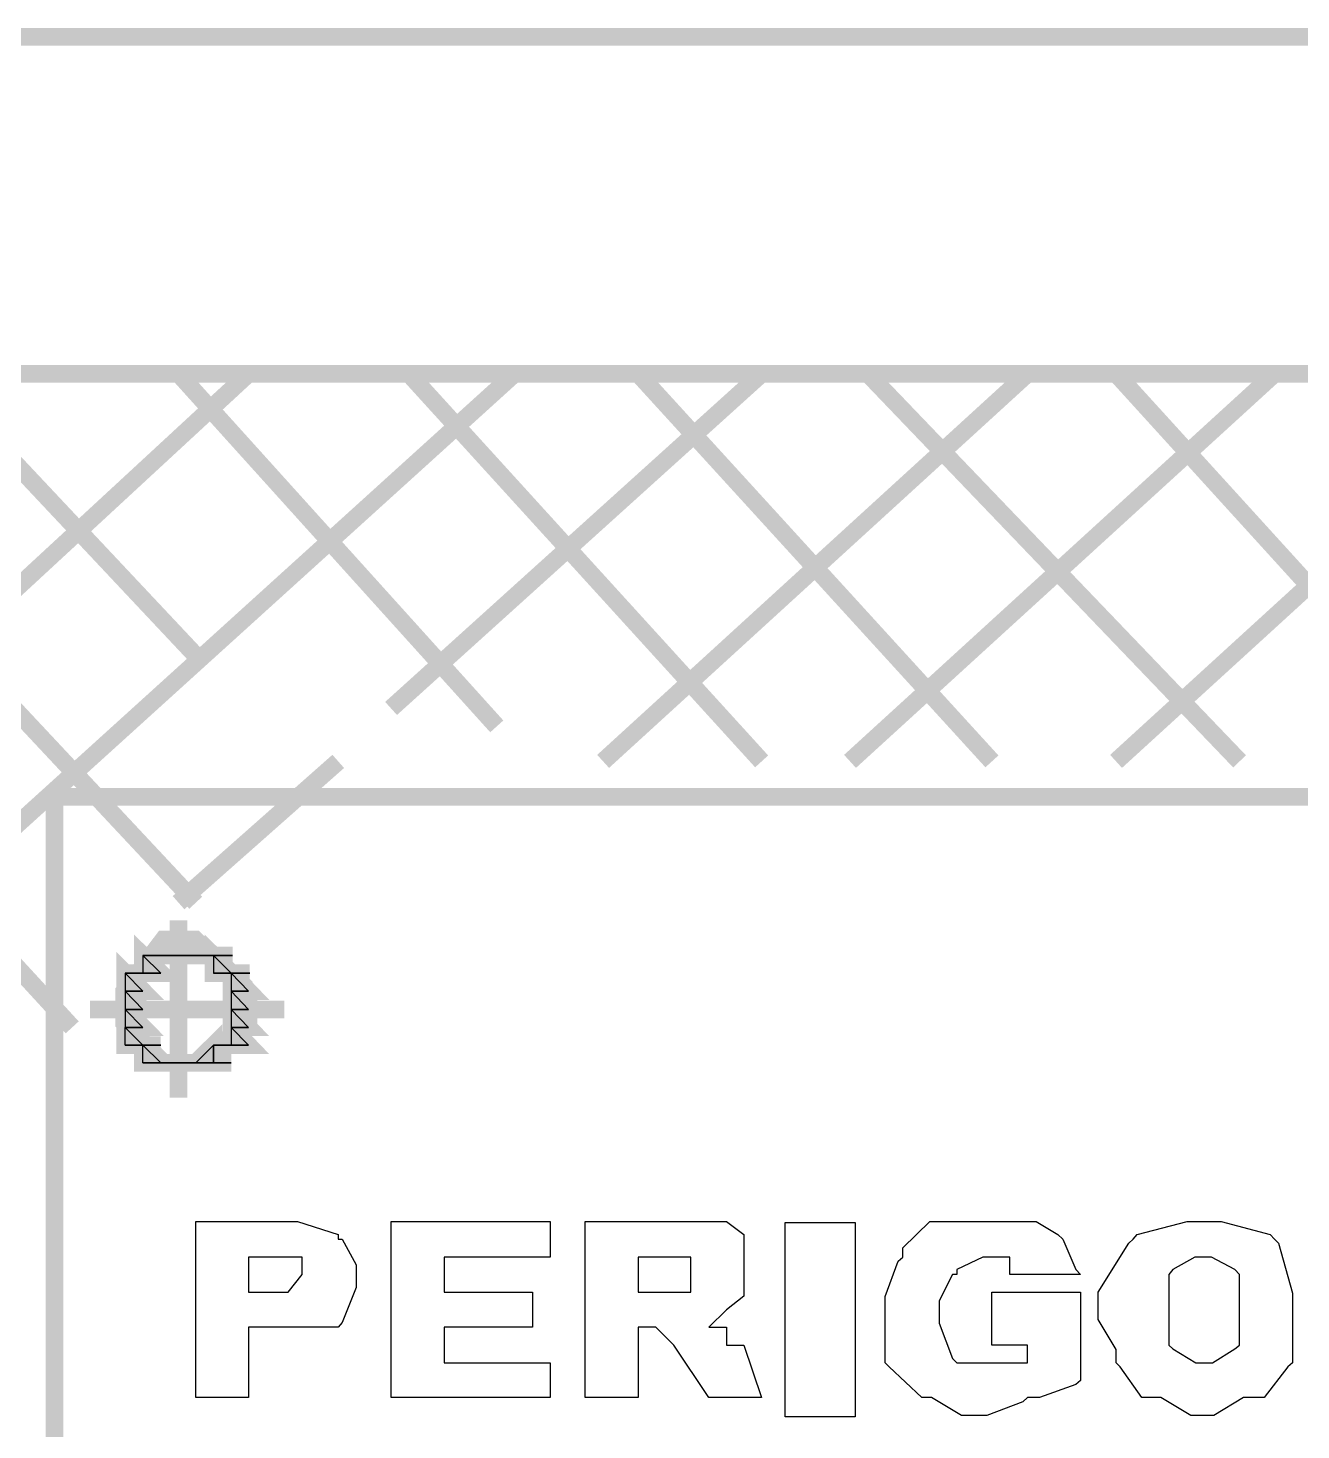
# Model space of a CAD drawing. Header units: metres. Extents: x -593 to 248, y 430 to 1024.
# Drawn here: x -262.966 to -259.913, y 609.388 to 612.751 of the extents above; entities that cross this region are included whole.
import ezdxf

# ---------------------------------------------------------------- set-up
doc = ezdxf.new("R2010")
doc.units = ezdxf.units.M
doc.header["$MEASUREMENT"] = 0
doc.layers.add('C00-00-00-BLACK', color=7, linetype='Continuous')
doc.layers.add('CFF-00-00', color=1, linetype='Continuous')

msp = doc.modelspace()

# ---------------------------------------------------------------- linework, layer by layer
at = {"layer": 'C00-00-00-BLACK', "const_width": 0.0423}
for points in [[(-251.1552, 612.7297), (-267.7784, 612.7297)], [(-251.9585, 611.9217), (-266.9737, 611.9217)], [(-265.8286, 608.7867), (-262.4374, 611.9217)], [(-265.4896, 608.5767), (-261.7992, 611.9217)], [(-262.8604, 610.3537), (-264.3018, 611.9217)], [(-262.564, 610.6527), (-263.7518, 611.9217)], [(-262.564, 611.2457), (-263.1994, 611.9217)], [(-261.8419, 611.0757), (-262.6053, 611.9217)], [(-262.0955, 611.1187), (-261.2065, 611.9217)], [(-261.2065, 610.9917), (-262.0529, 611.9217)], [(-261.5868, 610.9917), (-260.5687, 611.9217)], [(-260.6541, 610.9917), (-261.5029, 611.9217)], [(-260.9945, 610.9917), (-259.976, 611.9217)], [(-260.06, 610.9917), (-260.9518, 611.9217)], [(-260.3563, 610.9917), (-259.3379, 611.9217)], [(-259.5104, 610.9917), (-260.3563, 611.9217)], [(-262.6053, 610.6527), (-262.2222, 610.9917)], [(-262.6053, 610.6107), (-262.6053, 610.1847)], [(-262.8177, 610.3967), (-262.3517, 610.3967)]]:
    msp.add_lwpolyline(points, dxfattribs=at)
for points in [[(-262.903, 605.5657), (-255.693, 605.5657), (-255.693, 610.9067), (-262.903, 610.9067), (-262.903, 605.5657)], [(-262.4374, 610.3967), (-262.4374, 610.4397), (-262.5654, 610.5647), (-262.6081, 610.5647), (-262.6413, 610.5647), (-262.7362, 610.4397), (-262.7362, 610.3967), (-262.7362, 610.3647), (-262.6413, 610.2687), (-262.6081, 610.2687), (-262.5654, 610.2687), (-262.4374, 610.3647), (-262.4374, 610.3967)], [(-262.4374, 610.3967), (-262.4374, 610.4397), (-262.5654, 610.5647), (-262.6081, 610.5647), (-262.6413, 610.5647), (-262.7362, 610.4397), (-262.7362, 610.3967), (-262.7362, 610.3647), (-262.6413, 610.2687), (-262.6081, 610.2687), (-262.5654, 610.2687), (-262.4374, 610.3647), (-262.4374, 610.3967)], [(-262.6907, 610.5257), (-262.6907, 610.4837), (-262.648, 610.4837), (-262.6907, 610.5257)], [(-262.6907, 610.4837), (-262.648, 610.4837), (-262.6907, 610.5257), (-262.6907, 610.4837)], [(-262.648, 610.5257), (-262.6907, 610.5257), (-262.648, 610.5257), (-262.648, 610.5257)], [(-262.6907, 610.5257), (-262.648, 610.5257), (-262.6053, 610.5257), (-262.6907, 610.5257)], [(-262.648, 610.5257), (-262.6053, 610.5257), (-262.6907, 610.5257), (-262.648, 610.5257)], [(-262.6907, 610.5257), (-262.6907, 610.5257)], [(-262.6907, 610.5257), (-262.648, 610.5257), (-262.6053, 610.5257), (-262.6907, 610.5257)], [(-262.6907, 610.5257), (-262.648, 610.5257), (-262.648, 610.5257), (-262.6907, 610.5257)], [(-262.6907, 610.5257), (-262.648, 610.5257), (-262.648, 610.5257), (-262.6907, 610.5257)], [(-262.6081, 610.5257), (-262.564, 610.5257), (-262.6508, 610.5257), (-262.6081, 610.5257)], [(-262.564, 610.5257), (-262.6508, 610.5257), (-262.564, 610.5257)], [(-262.6508, 610.5257), (-262.564, 610.5257), (-262.5213, 610.5257), (-262.6508, 610.5257)], [(-262.648, 610.5257), (-262.6053, 610.5257), (-262.5612, 610.5257), (-262.648, 610.5257)], [(-262.6053, 610.5257), (-262.5612, 610.5257), (-262.648, 610.5257), (-262.6053, 610.5257)], [(-262.6053, 610.5257), (-262.648, 610.5257), (-262.6053, 610.5257)], [(-262.648, 610.5257), (-262.6053, 610.5257), (-262.5612, 610.5257), (-262.648, 610.5257)], [(-262.648, 610.5257), (-262.648, 610.5257)], [(-262.648, 610.5257), (-262.6053, 610.5257), (-262.564, 610.5257), (-262.648, 610.5257)], [(-262.648, 610.5257), (-262.6053, 610.5257), (-262.6053, 610.5257), (-262.648, 610.5257)], [(-262.564, 610.5257), (-262.6081, 610.5257), (-262.564, 610.5257)], [(-262.6053, 610.5257), (-262.6053, 610.5257)], [(-262.6053, 610.5257), (-262.5612, 610.5257), (-262.5185, 610.5257), (-262.6053, 610.5257)], [(-262.5612, 610.5257), (-262.5185, 610.5257), (-262.6053, 610.5257), (-262.5612, 610.5257)], [(-262.564, 610.5257), (-262.5213, 610.5257), (-262.5213, 610.5257), (-262.564, 610.5257)], [(-262.564, 610.5257), (-262.5213, 610.5257), (-262.5213, 610.5257), (-262.564, 610.5257)], [(-262.564, 610.5257), (-262.5185, 610.5257), (-262.4758, 610.5257), (-262.564, 610.5257)], [(-262.5185, 610.5257), (-262.4758, 610.5257), (-262.564, 610.5257), (-262.5185, 610.5257)], [(-262.564, 610.5257), (-262.5185, 610.5257), (-262.4758, 610.5257), (-262.564, 610.5257)], [(-262.5185, 610.5257), (-262.4758, 610.5257), (-262.564, 610.5257), (-262.5185, 610.5257)], [(-262.5213, 610.5257), (-262.5213, 610.4837), (-262.4787, 610.4837), (-262.5213, 610.5257)], [(-262.5213, 610.4837), (-262.4787, 610.4837), (-262.5213, 610.5257), (-262.5213, 610.4837)], [(-262.5213, 610.5257), (-262.4787, 610.5257), (-262.4787, 610.5257), (-262.5213, 610.5257)], [(-262.5213, 610.5257), (-262.4787, 610.5257), (-262.4787, 610.5257), (-262.5213, 610.5257)], [(-262.7334, 610.4837), (-262.7334, 610.4407), (-262.6907, 610.4407), (-262.7334, 610.4837)], [(-262.7334, 610.4407), (-262.6907, 610.4407), (-262.7334, 610.4837), (-262.7334, 610.4407)], [(-262.4787, 610.4837), (-262.4787, 610.4407), (-262.4374, 610.4407), (-262.4787, 610.4837)], [(-262.4787, 610.4407), (-262.4374, 610.4407), (-262.4787, 610.4837), (-262.4787, 610.4407)], [(-262.6907, 610.4837), (-262.7334, 610.4837), (-262.6907, 610.4837), (-262.6907, 610.4837)], [(-262.7334, 610.4837), (-262.7334, 610.4837)], [(-262.7334, 610.4837), (-262.6907, 610.4837), (-262.648, 610.4837), (-262.7334, 610.4837)], [(-262.7334, 610.4837), (-262.6907, 610.4837), (-262.6907, 610.4837), (-262.7334, 610.4837)], [(-262.7334, 610.4837), (-262.6907, 610.4837), (-262.6907, 610.4837), (-262.7334, 610.4837)], [(-262.7334, 610.4407), (-262.7334, 610.3967), (-262.6907, 610.3967), (-262.7334, 610.4407)], [(-262.7334, 610.3967), (-262.6907, 610.3967), (-262.7334, 610.4407), (-262.7334, 610.3967)], [(-262.6907, 610.4837), (-262.6907, 610.4837)], [(-262.5213, 610.4837), (-262.4758, 610.4837), (-262.4346, 610.4837), (-262.5213, 610.4837)], [(-262.4758, 610.4837), (-262.4346, 610.4837), (-262.5213, 610.4837), (-262.4758, 610.4837)], [(-262.5213, 610.4837), (-262.4758, 610.4837), (-262.4346, 610.4837), (-262.5213, 610.4837)], [(-262.4758, 610.4837), (-262.4346, 610.4837), (-262.5213, 610.4837), (-262.4758, 610.4837)], [(-262.4787, 610.4837), (-262.4374, 610.4837), (-262.4374, 610.4837), (-262.4787, 610.4837)], [(-262.4787, 610.4837), (-262.4374, 610.4837), (-262.4374, 610.4837), (-262.4787, 610.4837)], [(-262.4787, 610.4407), (-262.4787, 610.3967), (-262.4374, 610.3967), (-262.4787, 610.4407)], [(-262.4787, 610.3967), (-262.4374, 610.3967), (-262.4787, 610.4407), (-262.4787, 610.3967)], [(-262.7334, 610.4407), (-262.6907, 610.4407), (-262.6907, 610.4407), (-262.7334, 610.4407)], [(-262.7334, 610.4407), (-262.6907, 610.4407), (-262.6907, 610.4407), (-262.7334, 610.4407)], [(-262.7334, 610.4407), (-262.6907, 610.4407), (-262.6907, 610.4407), (-262.7334, 610.4407)], [(-262.7334, 610.4407), (-262.6907, 610.4407), (-262.6907, 610.4407), (-262.7334, 610.4407)], [(-262.7334, 610.4407), (-262.6907, 610.4407), (-262.6907, 610.4407), (-262.7334, 610.4407)], [(-262.7334, 610.4407), (-262.6907, 610.4407), (-262.6907, 610.4407), (-262.7334, 610.4407)], [(-262.7334, 610.3967), (-262.7334, 610.3537), (-262.6907, 610.3537), (-262.7334, 610.3967)], [(-262.7334, 610.3537), (-262.6907, 610.3537), (-262.7334, 610.3967), (-262.7334, 610.3537)], [(-262.4787, 610.4407), (-262.4374, 610.4407), (-262.4374, 610.4407), (-262.4787, 610.4407)], [(-262.4787, 610.4407), (-262.4374, 610.4407), (-262.4374, 610.4407), (-262.4787, 610.4407)], [(-262.4787, 610.4407), (-262.4374, 610.4407), (-262.4374, 610.4407), (-262.4787, 610.4407)], [(-262.4787, 610.4407), (-262.4374, 610.4407), (-262.4374, 610.4407), (-262.4787, 610.4407)], [(-262.4787, 610.4407), (-262.4374, 610.4407), (-262.4374, 610.4407), (-262.4787, 610.4407)], [(-262.4787, 610.4407), (-262.4374, 610.4407), (-262.4374, 610.4407), (-262.4787, 610.4407)], [(-262.4787, 610.3967), (-262.4787, 610.3537), (-262.4374, 610.3537), (-262.4787, 610.3967)], [(-262.4787, 610.3537), (-262.4374, 610.3537), (-262.4787, 610.3967), (-262.4787, 610.3537)], [(-262.7334, 610.3967), (-262.6907, 610.3967), (-262.6907, 610.3967), (-262.7334, 610.3967)], [(-262.7334, 610.3967), (-262.6907, 610.3967), (-262.6907, 610.3967), (-262.7334, 610.3967)], [(-262.4787, 610.3967), (-262.4374, 610.3967), (-262.4374, 610.3967), (-262.4787, 610.3967)], [(-262.4787, 610.3967), (-262.4374, 610.3967), (-262.4374, 610.3967), (-262.4787, 610.3967)], [(-262.4787, 610.3967), (-262.4374, 610.3967), (-262.4374, 610.3967), (-262.4787, 610.3967)], [(-262.4787, 610.3967), (-262.4374, 610.3967), (-262.4374, 610.3967), (-262.4787, 610.3967)], [(-262.7334, 610.3537), (-262.6907, 610.3107), (-262.7334, 610.3107), (-262.7334, 610.3537)], [(-262.4787, 610.3537), (-262.4787, 610.3107), (-262.4374, 610.3107), (-262.4787, 610.3537)], [(-262.4787, 610.3107), (-262.4374, 610.3107), (-262.4787, 610.3537), (-262.4787, 610.3107)], [(-262.7334, 610.3537), (-262.6907, 610.3537), (-262.6907, 610.3537), (-262.7334, 610.3537)], [(-262.7334, 610.3537), (-262.6907, 610.3537), (-262.6907, 610.3537), (-262.7334, 610.3537)], [(-262.7334, 610.3537), (-262.6907, 610.3537), (-262.6907, 610.3537), (-262.7334, 610.3537)], [(-262.7334, 610.3537), (-262.6907, 610.3537), (-262.6907, 610.3537), (-262.7334, 610.3537)], [(-262.7334, 610.3537), (-262.6907, 610.3537), (-262.6907, 610.3537), (-262.7334, 610.3537)], [(-262.7334, 610.3537), (-262.6907, 610.3537), (-262.6907, 610.3537), (-262.7334, 610.3537)], [(-262.6907, 610.3107), (-262.7334, 610.3537), (-262.6907, 610.3107)], [(-262.6907, 610.3107), (-262.648, 610.2687), (-262.6907, 610.2687), (-262.6907, 610.3107)], [(-262.5213, 610.3107), (-262.5213, 610.2687), (-262.564, 610.2687), (-262.5213, 610.3107)], [(-262.4787, 610.3537), (-262.4374, 610.3537), (-262.4374, 610.3537), (-262.4787, 610.3537)], [(-262.4787, 610.3537), (-262.4374, 610.3537), (-262.4374, 610.3537), (-262.4787, 610.3537)], [(-262.6907, 610.3107), (-262.7334, 610.3107), (-262.6907, 610.3107)], [(-262.7334, 610.3107), (-262.6907, 610.3107), (-262.648, 610.3107), (-262.7334, 610.3107)], [(-262.6907, 610.3107), (-262.648, 610.3107), (-262.648, 610.3107), (-262.6907, 610.3107)], [(-262.6907, 610.3107), (-262.648, 610.3107), (-262.648, 610.3107), (-262.6907, 610.3107)], [(-262.6907, 610.3107), (-262.648, 610.3107), (-262.648, 610.3107), (-262.6907, 610.3107)], [(-262.6907, 610.3107), (-262.648, 610.3107), (-262.648, 610.3107), (-262.6907, 610.3107)], [(-262.648, 610.2687), (-262.6907, 610.3107), (-262.648, 610.2687)], [(-262.4787, 610.3107), (-262.5213, 610.3107), (-262.4787, 610.3107), (-262.4787, 610.3107)], [(-262.5213, 610.3107), (-262.5213, 610.3107)], [(-262.5213, 610.3107), (-262.4787, 610.3107), (-262.4374, 610.3107), (-262.5213, 610.3107)], [(-262.5213, 610.3107), (-262.4787, 610.3107), (-262.4787, 610.3107), (-262.5213, 610.3107)], [(-262.5213, 610.3107), (-262.4787, 610.3107), (-262.4787, 610.3107), (-262.5213, 610.3107)], [(-262.5213, 610.3107), (-262.4787, 610.3107), (-262.4787, 610.3107), (-262.5213, 610.3107)], [(-262.5213, 610.3107), (-262.4787, 610.3107), (-262.4787, 610.3107), (-262.5213, 610.3107)], [(-262.5213, 610.2687), (-262.5213, 610.3107), (-262.5213, 610.2687)], [(-262.4787, 610.3107), (-262.4374, 610.3107), (-262.4374, 610.3107), (-262.4787, 610.3107)], [(-262.4787, 610.3107), (-262.4374, 610.3107), (-262.4374, 610.3107), (-262.4787, 610.3107)], [(-262.4787, 610.3107), (-262.4787, 610.3107)], [(-262.648, 610.2687), (-262.6907, 610.2687), (-262.648, 610.2687)], [(-262.6907, 610.2687), (-262.648, 610.2687), (-262.6053, 610.2687), (-262.6907, 610.2687)], [(-262.6907, 610.2687), (-262.6452, 610.2687), (-262.6039, 610.2687), (-262.6907, 610.2687)], [(-262.6452, 610.2687), (-262.6039, 610.2687), (-262.6907, 610.2687), (-262.6452, 610.2687)], [(-262.564, 610.2687), (-262.6508, 610.2687), (-262.6081, 610.2687), (-262.564, 610.2687)], [(-262.6508, 610.2687), (-262.6081, 610.2687), (-262.564, 610.2687), (-262.6508, 610.2687)], [(-262.648, 610.2687), (-262.6039, 610.2687), (-262.5612, 610.2687), (-262.648, 610.2687)], [(-262.6039, 610.2687), (-262.5612, 610.2687), (-262.648, 610.2687), (-262.6039, 610.2687)], [(-262.648, 610.2687), (-262.6039, 610.2687), (-262.5612, 610.2687), (-262.648, 610.2687)], [(-262.6039, 610.2687), (-262.5612, 610.2687), (-262.648, 610.2687), (-262.6039, 610.2687)], [(-262.648, 610.2687), (-262.6039, 610.2687), (-262.5612, 610.2687), (-262.648, 610.2687)], [(-262.6039, 610.2687), (-262.5612, 610.2687), (-262.648, 610.2687), (-262.6039, 610.2687)], [(-262.648, 610.2687), (-262.5612, 610.2687), (-262.5185, 610.2687), (-262.648, 610.2687)], [(-262.5612, 610.2687), (-262.5185, 610.2687), (-262.648, 610.2687), (-262.5612, 610.2687)], [(-262.6081, 610.2687), (-262.564, 610.2687), (-262.564, 610.2687), (-262.6081, 610.2687)], [(-262.564, 610.2687), (-262.6053, 610.2687), (-262.564, 610.2687), (-262.564, 610.2687)], [(-262.6053, 610.2687), (-262.5612, 610.2687), (-262.5185, 610.2687), (-262.6053, 610.2687)], [(-262.5612, 610.2687), (-262.5185, 610.2687), (-262.6053, 610.2687), (-262.5612, 610.2687)], [(-262.564, 610.2687), (-262.564, 610.2687)], [(-262.564, 610.2687), (-262.5213, 610.2687), (-262.4787, 610.2687), (-262.564, 610.2687)], [(-262.564, 610.2687), (-262.5213, 610.2687), (-262.5213, 610.2687), (-262.564, 610.2687)], [(-262.564, 610.2687), (-262.5213, 610.2687), (-262.5213, 610.2687), (-262.564, 610.2687)], [(-262.564, 610.2687), (-262.564, 610.2687)]]:
    msp.add_lwpolyline(points, close=True, dxfattribs=at)
at = {"layer": 'C00-00-00-BLACK'}
for points in [[(-262.648, 610.5257), (-262.6907, 610.5257), (-262.648, 610.5257), (-262.648, 610.5257)], [(-262.6907, 610.5257), (-262.648, 610.5257), (-262.6053, 610.5257), (-262.6907, 610.5257)], [(-262.648, 610.5257), (-262.6053, 610.5257), (-262.6907, 610.5257), (-262.648, 610.5257)], [(-262.6907, 610.5257), (-262.648, 610.5257), (-262.6053, 610.5257), (-262.6907, 610.5257)], [(-262.6907, 610.5257), (-262.648, 610.5257), (-262.648, 610.5257), (-262.6907, 610.5257)], [(-262.6907, 610.5257), (-262.648, 610.5257), (-262.648, 610.5257), (-262.6907, 610.5257)], [(-262.6907, 610.5257), (-262.6907, 610.4837), (-262.648, 610.4837), (-262.6907, 610.5257)], [(-262.6907, 610.4837), (-262.648, 610.4837), (-262.6907, 610.5257), (-262.6907, 610.4837)], [(-262.6081, 610.5257), (-262.564, 610.5257), (-262.6508, 610.5257), (-262.6081, 610.5257)], [(-262.564, 610.5257), (-262.6508, 610.5257), (-262.564, 610.5257)], [(-262.6508, 610.5257), (-262.564, 610.5257), (-262.5213, 610.5257), (-262.6508, 610.5257)], [(-262.648, 610.5257), (-262.6053, 610.5257), (-262.5612, 610.5257), (-262.648, 610.5257)], [(-262.6053, 610.5257), (-262.5612, 610.5257), (-262.648, 610.5257), (-262.6053, 610.5257)], [(-262.6053, 610.5257), (-262.648, 610.5257), (-262.6053, 610.5257)], [(-262.648, 610.5257), (-262.6053, 610.5257), (-262.5612, 610.5257), (-262.648, 610.5257)], [(-262.648, 610.5257), (-262.6053, 610.5257), (-262.564, 610.5257), (-262.648, 610.5257)], [(-262.648, 610.5257), (-262.6053, 610.5257), (-262.6053, 610.5257), (-262.648, 610.5257)], [(-262.564, 610.5257), (-262.6081, 610.5257), (-262.564, 610.5257)], [(-262.6053, 610.5257), (-262.5612, 610.5257), (-262.5185, 610.5257), (-262.6053, 610.5257)], [(-262.5612, 610.5257), (-262.5185, 610.5257), (-262.6053, 610.5257), (-262.5612, 610.5257)], [(-262.564, 610.5257), (-262.5213, 610.5257), (-262.5213, 610.5257), (-262.564, 610.5257)], [(-262.564, 610.5257), (-262.5213, 610.5257), (-262.5213, 610.5257), (-262.564, 610.5257)], [(-262.564, 610.5257), (-262.5185, 610.5257), (-262.4758, 610.5257), (-262.564, 610.5257)], [(-262.5185, 610.5257), (-262.4758, 610.5257), (-262.564, 610.5257), (-262.5185, 610.5257)], [(-262.564, 610.5257), (-262.5185, 610.5257), (-262.4758, 610.5257), (-262.564, 610.5257)], [(-262.5185, 610.5257), (-262.4758, 610.5257), (-262.564, 610.5257), (-262.5185, 610.5257)], [(-262.5213, 610.5257), (-262.4787, 610.5257), (-262.4787, 610.5257), (-262.5213, 610.5257)], [(-262.5213, 610.5257), (-262.4787, 610.5257), (-262.4787, 610.5257), (-262.5213, 610.5257)], [(-262.5213, 610.5257), (-262.5213, 610.4837), (-262.4787, 610.4837), (-262.5213, 610.5257)], [(-262.5213, 610.4837), (-262.4787, 610.4837), (-262.5213, 610.5257), (-262.5213, 610.4837)], [(-262.6907, 610.4837), (-262.7334, 610.4837), (-262.6907, 610.4837), (-262.6907, 610.4837)], [(-262.7334, 610.4837), (-262.6907, 610.4837), (-262.648, 610.4837), (-262.7334, 610.4837)], [(-262.7334, 610.4837), (-262.6907, 610.4837), (-262.6907, 610.4837), (-262.7334, 610.4837)], [(-262.7334, 610.4837), (-262.6907, 610.4837), (-262.6907, 610.4837), (-262.7334, 610.4837)], [(-262.7334, 610.4837), (-262.7334, 610.4407), (-262.6907, 610.4407), (-262.7334, 610.4837)], [(-262.7334, 610.4407), (-262.6907, 610.4407), (-262.7334, 610.4837), (-262.7334, 610.4407)], [(-262.5213, 610.4837), (-262.4758, 610.4837), (-262.4346, 610.4837), (-262.5213, 610.4837)], [(-262.4758, 610.4837), (-262.4346, 610.4837), (-262.5213, 610.4837), (-262.4758, 610.4837)], [(-262.5213, 610.4837), (-262.4758, 610.4837), (-262.4346, 610.4837), (-262.5213, 610.4837)], [(-262.4758, 610.4837), (-262.4346, 610.4837), (-262.5213, 610.4837), (-262.4758, 610.4837)], [(-262.4787, 610.4837), (-262.4374, 610.4837), (-262.4374, 610.4837), (-262.4787, 610.4837)], [(-262.4787, 610.4837), (-262.4374, 610.4837), (-262.4374, 610.4837), (-262.4787, 610.4837)], [(-262.4787, 610.4837), (-262.4787, 610.4407), (-262.4374, 610.4407), (-262.4787, 610.4837)], [(-262.4787, 610.4407), (-262.4374, 610.4407), (-262.4787, 610.4837), (-262.4787, 610.4407)], [(-262.7334, 610.4407), (-262.6907, 610.4407), (-262.6907, 610.4407), (-262.7334, 610.4407)], [(-262.7334, 610.4407), (-262.6907, 610.4407), (-262.6907, 610.4407), (-262.7334, 610.4407)], [(-262.7334, 610.4407), (-262.6907, 610.4407), (-262.6907, 610.4407), (-262.7334, 610.4407)], [(-262.7334, 610.4407), (-262.6907, 610.4407), (-262.6907, 610.4407), (-262.7334, 610.4407)], [(-262.7334, 610.4407), (-262.6907, 610.4407), (-262.6907, 610.4407), (-262.7334, 610.4407)], [(-262.7334, 610.4407), (-262.6907, 610.4407), (-262.6907, 610.4407), (-262.7334, 610.4407)], [(-262.7334, 610.4407), (-262.7334, 610.3967), (-262.6907, 610.3967), (-262.7334, 610.4407)], [(-262.7334, 610.3967), (-262.6907, 610.3967), (-262.7334, 610.4407), (-262.7334, 610.3967)], [(-262.4787, 610.4407), (-262.4374, 610.4407), (-262.4374, 610.4407), (-262.4787, 610.4407)], [(-262.4787, 610.4407), (-262.4374, 610.4407), (-262.4374, 610.4407), (-262.4787, 610.4407)], [(-262.4787, 610.4407), (-262.4374, 610.4407), (-262.4374, 610.4407), (-262.4787, 610.4407)], [(-262.4787, 610.4407), (-262.4374, 610.4407), (-262.4374, 610.4407), (-262.4787, 610.4407)], [(-262.4787, 610.4407), (-262.4374, 610.4407), (-262.4374, 610.4407), (-262.4787, 610.4407)], [(-262.4787, 610.4407), (-262.4374, 610.4407), (-262.4374, 610.4407), (-262.4787, 610.4407)], [(-262.4787, 610.4407), (-262.4787, 610.3967), (-262.4374, 610.3967), (-262.4787, 610.4407)], [(-262.4787, 610.3967), (-262.4374, 610.3967), (-262.4787, 610.4407), (-262.4787, 610.3967)], [(-262.7334, 610.3967), (-262.6907, 610.3967), (-262.6907, 610.3967), (-262.7334, 610.3967)], [(-262.7334, 610.3967), (-262.6907, 610.3967), (-262.6907, 610.3967), (-262.7334, 610.3967)], [(-262.7334, 610.3967), (-262.7334, 610.3537), (-262.6907, 610.3537), (-262.7334, 610.3967)], [(-262.7334, 610.3537), (-262.6907, 610.3537), (-262.7334, 610.3967), (-262.7334, 610.3537)], [(-262.4787, 610.3967), (-262.4374, 610.3967), (-262.4374, 610.3967), (-262.4787, 610.3967)], [(-262.4787, 610.3967), (-262.4374, 610.3967), (-262.4374, 610.3967), (-262.4787, 610.3967)], [(-262.4787, 610.3967), (-262.4374, 610.3967), (-262.4374, 610.3967), (-262.4787, 610.3967)], [(-262.4787, 610.3967), (-262.4374, 610.3967), (-262.4374, 610.3967), (-262.4787, 610.3967)], [(-262.4787, 610.3967), (-262.4787, 610.3537), (-262.4374, 610.3537), (-262.4787, 610.3967)], [(-262.4787, 610.3537), (-262.4374, 610.3537), (-262.4787, 610.3967), (-262.4787, 610.3537)], [(-262.7334, 610.3537), (-262.6907, 610.3537), (-262.6907, 610.3537), (-262.7334, 610.3537)], [(-262.7334, 610.3537), (-262.6907, 610.3537), (-262.6907, 610.3537), (-262.7334, 610.3537)], [(-262.7334, 610.3537), (-262.6907, 610.3537), (-262.6907, 610.3537), (-262.7334, 610.3537)], [(-262.7334, 610.3537), (-262.6907, 610.3537), (-262.6907, 610.3537), (-262.7334, 610.3537)], [(-262.7334, 610.3537), (-262.6907, 610.3537), (-262.6907, 610.3537), (-262.7334, 610.3537)], [(-262.7334, 610.3537), (-262.6907, 610.3537), (-262.6907, 610.3537), (-262.7334, 610.3537)], [(-262.6907, 610.3107), (-262.7334, 610.3537), (-262.6907, 610.3107)], [(-262.7334, 610.3537), (-262.6907, 610.3107), (-262.7334, 610.3107), (-262.7334, 610.3537)], [(-262.4787, 610.3537), (-262.4374, 610.3537), (-262.4374, 610.3537), (-262.4787, 610.3537)], [(-262.4787, 610.3537), (-262.4374, 610.3537), (-262.4374, 610.3537), (-262.4787, 610.3537)], [(-262.4787, 610.3537), (-262.4787, 610.3107), (-262.4374, 610.3107), (-262.4787, 610.3537)], [(-262.4787, 610.3107), (-262.4374, 610.3107), (-262.4787, 610.3537), (-262.4787, 610.3107)], [(-262.6907, 610.3107), (-262.7334, 610.3107), (-262.6907, 610.3107)], [(-262.7334, 610.3107), (-262.6907, 610.3107), (-262.648, 610.3107), (-262.7334, 610.3107)], [(-262.6907, 610.3107), (-262.648, 610.3107), (-262.648, 610.3107), (-262.6907, 610.3107)], [(-262.6907, 610.3107), (-262.648, 610.3107), (-262.648, 610.3107), (-262.6907, 610.3107)], [(-262.6907, 610.3107), (-262.648, 610.3107), (-262.648, 610.3107), (-262.6907, 610.3107)], [(-262.6907, 610.3107), (-262.648, 610.3107), (-262.648, 610.3107), (-262.6907, 610.3107)], [(-262.648, 610.2687), (-262.6907, 610.3107), (-262.648, 610.2687)], [(-262.6907, 610.3107), (-262.648, 610.2687), (-262.6907, 610.2687), (-262.6907, 610.3107)], [(-262.5213, 610.3107), (-262.5213, 610.2687), (-262.564, 610.2687), (-262.5213, 610.3107)], [(-262.4787, 610.3107), (-262.5213, 610.3107), (-262.4787, 610.3107), (-262.4787, 610.3107)], [(-262.5213, 610.3107), (-262.4787, 610.3107), (-262.4374, 610.3107), (-262.5213, 610.3107)], [(-262.5213, 610.3107), (-262.4787, 610.3107), (-262.4787, 610.3107), (-262.5213, 610.3107)], [(-262.5213, 610.3107), (-262.4787, 610.3107), (-262.4787, 610.3107), (-262.5213, 610.3107)], [(-262.5213, 610.3107), (-262.4787, 610.3107), (-262.4787, 610.3107), (-262.5213, 610.3107)], [(-262.5213, 610.3107), (-262.4787, 610.3107), (-262.4787, 610.3107), (-262.5213, 610.3107)], [(-262.5213, 610.2687), (-262.5213, 610.3107), (-262.5213, 610.2687)], [(-262.4787, 610.3107), (-262.4374, 610.3107), (-262.4374, 610.3107), (-262.4787, 610.3107)], [(-262.4787, 610.3107), (-262.4374, 610.3107), (-262.4374, 610.3107), (-262.4787, 610.3107)], [(-262.648, 610.2687), (-262.6907, 610.2687), (-262.648, 610.2687)], [(-262.6907, 610.2687), (-262.648, 610.2687), (-262.6053, 610.2687), (-262.6907, 610.2687)], [(-262.6907, 610.2687), (-262.6452, 610.2687), (-262.6039, 610.2687), (-262.6907, 610.2687)], [(-262.6452, 610.2687), (-262.6039, 610.2687), (-262.6907, 610.2687), (-262.6452, 610.2687)], [(-262.564, 610.2687), (-262.6508, 610.2687), (-262.6081, 610.2687), (-262.564, 610.2687)], [(-262.6508, 610.2687), (-262.6081, 610.2687), (-262.564, 610.2687), (-262.6508, 610.2687)], [(-262.648, 610.2687), (-262.6039, 610.2687), (-262.5612, 610.2687), (-262.648, 610.2687)], [(-262.6039, 610.2687), (-262.5612, 610.2687), (-262.648, 610.2687), (-262.6039, 610.2687)], [(-262.648, 610.2687), (-262.6039, 610.2687), (-262.5612, 610.2687), (-262.648, 610.2687)], [(-262.6039, 610.2687), (-262.5612, 610.2687), (-262.648, 610.2687), (-262.6039, 610.2687)], [(-262.648, 610.2687), (-262.6039, 610.2687), (-262.5612, 610.2687), (-262.648, 610.2687)], [(-262.6039, 610.2687), (-262.5612, 610.2687), (-262.648, 610.2687), (-262.6039, 610.2687)], [(-262.648, 610.2687), (-262.5612, 610.2687), (-262.5185, 610.2687), (-262.648, 610.2687)], [(-262.5612, 610.2687), (-262.5185, 610.2687), (-262.648, 610.2687), (-262.5612, 610.2687)], [(-262.6081, 610.2687), (-262.564, 610.2687), (-262.564, 610.2687), (-262.6081, 610.2687)], [(-262.564, 610.2687), (-262.6053, 610.2687), (-262.564, 610.2687), (-262.564, 610.2687)], [(-262.6053, 610.2687), (-262.5612, 610.2687), (-262.5185, 610.2687), (-262.6053, 610.2687)], [(-262.5612, 610.2687), (-262.5185, 610.2687), (-262.6053, 610.2687), (-262.5612, 610.2687)], [(-262.564, 610.2687), (-262.5213, 610.2687), (-262.4787, 610.2687), (-262.564, 610.2687)], [(-262.564, 610.2687), (-262.5213, 610.2687), (-262.5213, 610.2687), (-262.564, 610.2687)], [(-262.564, 610.2687), (-262.5213, 610.2687), (-262.5213, 610.2687), (-262.564, 610.2687)]]:
    msp.add_lwpolyline(points, close=True, dxfattribs=at)
at = {"layer": 'CFF-00-00'}
for points in [[(-262.564, 609.8877), (-262.3517, 609.8877), (-262.3203, 609.8877), (-262.2222, 609.8567), (-262.2222, 609.8457), (-262.2127, 609.8457), (-262.1795, 609.7837), (-262.1795, 609.7607), (-262.1795, 609.7297), (-262.2127, 609.6457), (-262.2222, 609.6347), (-262.2553, 609.6347), (-262.3284, 609.6347), (-262.3517, 609.6347), (-262.4374, 609.6347), (-262.4374, 609.4657), (-262.564, 609.4657), (-262.564, 609.8877)], [(-262.0955, 609.8877), (-261.7138, 609.8877), (-261.7138, 609.8027), (-261.9685, 609.8027), (-261.9685, 609.7187), (-261.7565, 609.7187), (-261.7565, 609.6347), (-261.9685, 609.6347), (-261.9685, 609.5487), (-261.7138, 609.5487), (-261.7138, 609.4657), (-262.0955, 609.4657), (-262.0955, 609.8877)], [(-261.6295, 609.4657), (-261.6295, 609.8877), (-261.4175, 609.8877), (-261.3858, 609.8877), (-261.3155, 609.8877), (-261.2909, 609.8877), (-261.2909, 609.8877), (-261.2492, 609.8567), (-261.2492, 609.8457), (-261.2492, 609.8457), (-261.2492, 609.7837), (-261.2492, 609.7607), (-261.2492, 609.7607), (-261.2492, 609.7187), (-261.2492, 609.7187), (-261.2492, 609.7087), (-261.2909, 609.6757), (-261.2909, 609.6757), (-261.2909, 609.6757), (-261.3335, 609.6347), (-261.3335, 609.6347), (-261.3335, 609.6347), (-261.2909, 609.6347), (-261.2909, 609.6347), (-261.2909, 609.6347), (-261.2909, 609.6027), (-261.2909, 609.5917), (-261.2909, 609.5917), (-261.2492, 609.5917), (-261.2492, 609.5917), (-261.2065, 609.4657), (-261.3335, 609.4657), (-261.4175, 609.5917), (-261.4175, 609.5917), (-261.4602, 609.6347), (-261.4602, 609.6347), (-261.4602, 609.6347), (-261.4933, 609.6347), (-261.5029, 609.6347), (-261.5029, 609.6347), (-261.5029, 609.4657), (-261.6295, 609.4657)], [(-261.1501, 609.8857), (-260.9822, 609.8857), (-260.9822, 609.4197), (-261.1501, 609.4197), (-261.1501, 609.8857)], [(-260.6541, 609.5917), (-260.6541, 609.7187), (-260.4417, 609.7187), (-260.4417, 609.5067), (-260.453, 609.4967), (-260.5398, 609.4657), (-260.5687, 609.4657), (-260.5797, 609.4557), (-260.6664, 609.4227), (-260.6954, 609.4227), (-260.7271, 609.4227), (-260.7987, 609.4657), (-260.822, 609.4657), (-260.822, 609.4657), (-260.9007, 609.5397), (-260.9102, 609.5487), (-260.9102, 609.5807), (-260.9102, 609.6527), (-260.9102, 609.6757), (-260.9102, 609.7077), (-260.8788, 609.7927), (-260.8675, 609.8027), (-260.8675, 609.8247), (-260.803, 609.8877), (-260.7807, 609.8877), (-260.7807, 609.8877), (-260.6858, 609.8877), (-260.6541, 609.8877), (-260.6333, 609.8877), (-260.5687, 609.8877), (-260.5687, 609.8877), (-260.5479, 609.8877), (-260.4957, 609.8567), (-260.4844, 609.8457), (-260.4844, 609.8457), (-260.453, 609.7727), (-260.4417, 609.7607), (-260.6114, 609.7607), (-260.6114, 609.7607), (-260.6114, 609.8027), (-260.6114, 609.8027), (-260.6114, 609.8027), (-260.6541, 609.8027), (-260.6541, 609.8027), (-260.676, 609.8027), (-260.7381, 609.7727), (-260.7381, 609.7607), (-260.749, 609.7607), (-260.7807, 609.6977), (-260.7807, 609.6757), (-260.7807, 609.6437), (-260.749, 609.5597), (-260.7381, 609.5487), (-260.7381, 609.5487), (-260.676, 609.5487), (-260.6541, 609.5487), (-260.6541, 609.5487), (-260.6223, 609.5487), (-260.6114, 609.5487), (-260.6114, 609.5487), (-260.5797, 609.5487), (-260.5687, 609.5487), (-260.5687, 609.5917), (-260.6541, 609.5917)], [(-260.399, 609.6757), (-260.399, 609.7187), (-260.326, 609.8357), (-260.3151, 609.8457), (-260.3055, 609.8567), (-260.1856, 609.8877), (-260.1454, 609.8877), (-260.1041, 609.8877), (-259.987, 609.8567), (-259.976, 609.8457), (-259.9665, 609.8357), (-259.9334, 609.7157), (-259.9334, 609.6757), (-259.9334, 609.6437), (-259.9334, 609.5737), (-259.9334, 609.5487), (-259.9443, 609.5397), (-260.0007, 609.4657), (-260.0187, 609.4657), (-260.0505, 609.4657), (-260.1221, 609.4227), (-260.1454, 609.4227), (-260.1771, 609.4227), (-260.2487, 609.4657), (-260.2724, 609.4657), (-260.2943, 609.4657), (-260.3468, 609.5397), (-260.3563, 609.5487), (-260.3563, 609.5807), (-260.399, 609.6527), (-260.399, 609.6757)], [(-262.4374, 609.7187), (-262.3943, 609.7187), (-262.3943, 609.7187), (-262.3517, 609.7187), (-262.3517, 609.7187), (-262.3421, 609.7187), (-262.309, 609.7607), (-262.309, 609.7607), (-262.309, 609.7607), (-262.309, 609.8027), (-262.309, 609.8027), (-262.3312, 609.8027), (-262.3792, 609.8027), (-262.3943, 609.8027), (-262.4374, 609.8027), (-262.4374, 609.7187)], [(-261.5029, 609.7187), (-261.4602, 609.7187), (-261.4602, 609.7187), (-261.4175, 609.7187), (-261.4175, 609.7187), (-261.4175, 609.7187), (-261.3762, 609.7187), (-261.3762, 609.7187), (-261.3762, 609.7187), (-261.3762, 609.7607), (-261.3762, 609.7607), (-261.3762, 609.7607), (-261.3762, 609.8027), (-261.3762, 609.8027), (-261.3762, 609.8027), (-261.4175, 609.8027), (-261.4175, 609.8027), (-261.5029, 609.8027), (-261.5029, 609.7187)], [(-260.2297, 609.6757), (-260.2297, 609.6557), (-260.2297, 609.5917), (-260.2297, 609.5917), (-260.2198, 609.5827), (-260.1648, 609.5487), (-260.1454, 609.5487), (-260.1249, 609.5487), (-260.0713, 609.5827), (-260.06, 609.5917), (-260.06, 609.5917), (-260.06, 609.6557), (-260.06, 609.6757), (-260.06, 609.6977), (-260.06, 609.7607), (-260.06, 609.7607), (-260.0713, 609.7727), (-260.1277, 609.8027), (-260.1454, 609.8027), (-260.1676, 609.8027), (-260.2198, 609.7727), (-260.2297, 609.7607), (-260.2297, 609.7607), (-260.2297, 609.6977), (-260.2297, 609.6757)]]:
    msp.add_lwpolyline(points, close=True, dxfattribs=at)

doc.saveas('drawing.dxf')
